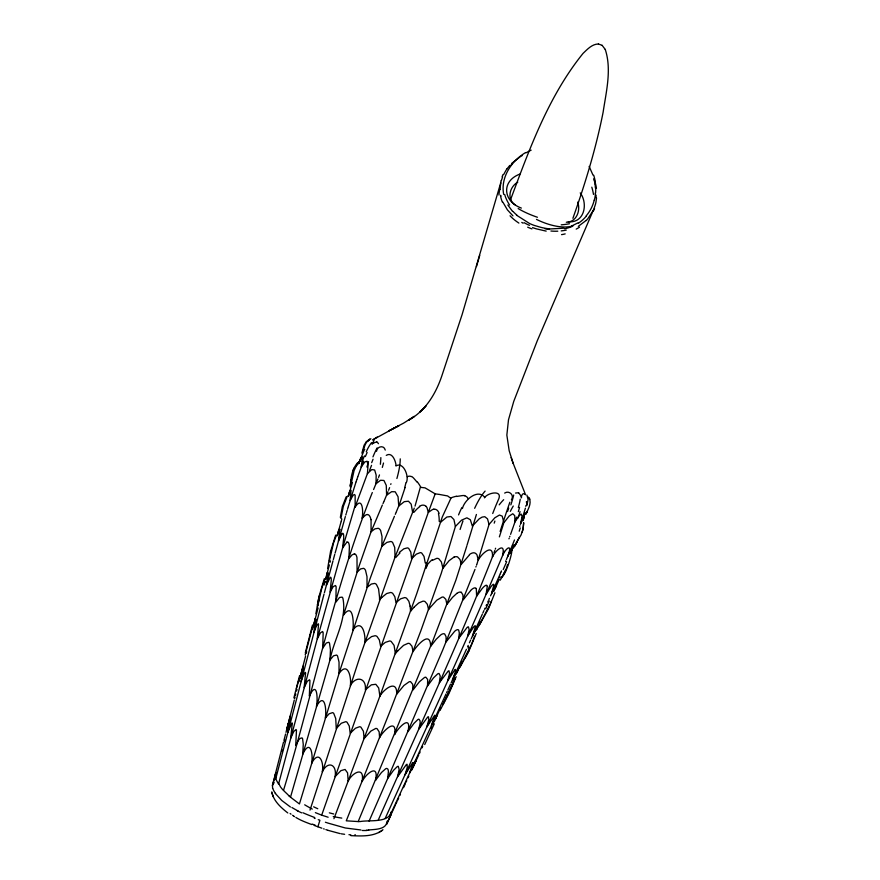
<?xml version="1.0" encoding="UTF-8"?>
<svg xmlns="http://www.w3.org/2000/svg" width="880" height="880" viewBox="0 0 880 880"><rect width="100%" height="100%" fill="white"/><g stroke="black" fill="none" stroke-linecap="round" stroke-linejoin="round"><path stroke-width="1.32" d="M349.756 491.194L349.448 493.119M525.822 514.459L527.186 511.379L526.295 513.315C528.418 508.662 531.773 503.085 529.155 497.981L529.76 499.29L527.791 496.683M310.002 810.106L359.799 657.184L395.065 557.062L394.713 547.426L392.612 542.454A4.224 3.696 -89 0 0 390.819 541.486L386.936 542.355L381.854 546.337L370.04 578.787L339.999 670.362L299.431 803.957L290.499 797.192A92.939 10.571 29 0 1 289.091 795.927M521.422 497.838C521.07 496.353 522.698 492.206 524.557 494.142M521.455 497.398L521.466 497.288A22.363 5.247 82.4 0 0 518.859 493.317M343.508 539.572L342.595 547.976L317.284 638.836L278.894 782.793C279.543 788.018 285.494 791.934 289.036 795.894M350.46 486.277C350.713 478.115 351.901 469.447 357.39 462.99M595.232 193.952L595.309 192.984M502.293 576.51C507.727 572.869 517.649 534.061 507.232 557.557M350.383 487.08L351.01 479.721L350.361 486.343M596.541 197.923L595.969 201.993A156.915 76.043 14.3 0 1 595.419 204.413L594.121 208.34M523.05 529.078L523.688 522.852L523.05 529.078L521.092 534.908L514.338 546.117M315.48 618.167L315.139 620.554M493.757 585.629L491.557 593.285M358.105 821.546A92.939 9.735 10.3 0 0 360.25 821.546C368.995 819.83 388.949 823.251 391.149 811.932M290.312 716.914L290.4 715.935L288.585 722.172M572.902 218.273C585.211 183.623 595.98 148.335 603.119 112.233C606.166 91.795 611.864 69.52 605.253 49.445M327.635 568.557L330.561 551.397M391.358 813.78L395.274 805.31M340.34 517.418L342.298 506.759L346.148 496.87M511.841 549.637L510.576 553.168M525.932 505.494L525.789 506.341M290.235 717.387L289.344 722.26M315.887 613.69L319.143 596.068L324.313 578.666M327.151 574.343L327.426 572.44L325.6 579.018M275.979 773.179L272.459 785.345L272.613 788.337M302.698 669.075L303.105 666.16L299.86 678.348L303.149 667.81L300.96 681.659L303.6 674.641L305.294 672.419A10.67 1.463 -78.4 0 1 305.558 673.134M338.668 531.201L338.91 529.408L337.634 533.896M340.923 518.452L343.321 506.429L347.259 496.287M500.83 182.886L500.28 186.923A142.252 67.43 3.9 0 0 500.159 189.387M351.538 482.196L354.068 470.635L356.356 465.729M317.383 604.956L319.143 596.068M329.406 560.758L333.52 543.026L336.413 535.249M361.218 467.203L362.626 456.896L359.623 461.494M317.702 605.814L321.816 588.104L324.764 579.381M305.305 652.828L312.51 624.976M317.526 606.606L319.319 598.158M525.085 512.545L523.193 519.75M360.657 458.887L360.723 458.018L358.688 463.419M406.296 482.614C409.508 476.663 403.37 461.164 395.923 465.982M305.217 654.885L312.576 626.626M525.415 508.167L520.432 524.37M520.256 527.945L519.222 531.223M293.865 697.928L299.629 675.499M312.477 629.486L312.928 627.748M361.867 453.178L364.122 445.17L366.19 442.024L368.885 440.22L366.19 442.024M313.159 626.736L315.403 618.277M288.288 723.327L286.88 728.959L290.114 718.289L287.705 732.589L292.017 722.865A9.24 1.265 -78.3 0 1 292.27 723.547L290.697 738.188L293.832 731.401L296.021 729.52A9.174 1.969 -79.5 0 1 296.461 730.378L295.735 745.536C297.451 743.171 298.496 737.748 302.005 737.869A7.227 2.299 -82.2 0 1 302.621 738.859L303.259 744.293L302.72 754.127C310.574 737.946 313.368 754.963 311.564 763.345C319.088 749.1 324.181 762.487 322.278 771.716C328.24 760.089 337.249 764.72 335.082 776.666L340.912 770.649L345.081 769.461L347.567 772.871L348.183 781.044L333.938 818.719M282.15 751.608L282.502 750.233M284.68 741.653L285.065 740.168M337.271 535.326L337.524 534.347M272.437 785.455L283.536 741.994M283.932 740.443L285.582 734.03M286 732.369L294.294 700.007M294.679 698.511L295.064 697.026M295.449 695.53L295.834 694.034M360.338 460.218L360.008 461.472M296.604 691.02L297 689.491M299.013 681.637L299.431 680.009M299.86 678.348L305.613 656.04M306.361 653.147L306.724 651.706M278.553 784.102L275.704 778.932L324.027 594.099M330.55 551.463L335.654 535.15M313.368 626.054L318.087 607.926M594.198 200.167L593.989 200.992A168.806 84.249 28.3 0 1 593.263 203.445A147.323 73.48 28.5 0 1 590.843 209.033A158.081 78.804 28.9 0 1 587.389 214.379L586.278 215.754M325.545 579.447L325.963 577.863M405.13 487.432L399.872 503.184M526.878 505.56L528.099 499.532L526.911 495.088M522.214 532.081L522.995 529.276M326.381 576.312L329.395 564.905M348.304 495.968L349.723 491.095M330.099 562.254L330.451 560.945M324.401 592.68L333.003 560.824M296.406 688.589L299.354 678.073M324.115 584.991L325.083 581.416M467.027 545.182L476.41 514.47M337.194 535.865L337.447 534.941M337.689 534.05L340.956 522.17M283.503 790.361C313.588 691.416 333.718 588.775 372.317 492.536M333.355 559.526L334.763 554.367M466.774 546.15L455.873 580.184L433.026 640.332L358.182 821.568L346.269 820.82L390.885 709.005L420.772 630.993L441.265 573.342L455.4 526.471L461.516 520.19L466.873 517.825L470.327 519.728L472.34 526.086L479.193 518.848L482.13 517.099L484.803 516.703L487.498 518.848L489.06 524.425L477.037 563.772M335.126 553.08L345.356 516.571M519.563 507.386L518.65 510.543M341.11 521.609L341.847 518.936M324.687 582.736L325.05 581.438M313.203 626.879L315.876 619.168A12.287 0.726 -77.7 0 1 315.92 619.839L313.852 632.467L316.503 625.757L318.23 623.733A12.298 1.716 -78.4 0 1 318.527 624.47L317.284 638.836L320.43 632.885L322.476 631.532A12.012 2.629 -79.5 0 1 323.158 632.731L322.707 648.197L326.326 642.983L328.801 642.268A9.504 3.047 -82 0 1 329.527 643.28L330.451 649.748L330 659.989L290.499 797.192M501.38 180.576L502.623 176.88M500.676 183.018L462.11 314.578L441.87 375.771C435.831 393.745 425.491 410.982 408.408 420.332L414.304 416.372L403.568 423.148L388.872 430.837L398.926 425.722L393.404 428.549M345.796 515.064L346.236 513.524M346.544 512.468L347.193 510.279M348.469 495.671L352.429 482.493M476.454 266.607L479.743 255.398M347.523 509.124L348.062 507.331M511.379 499.851C514.635 495.319 509.245 490.028 504.658 493.075M348.249 506.704L355.96 482.152M325.721 579.106L328.119 572.77A14.421 0.902 -77.6 0 1 328.196 573.749L326.359 585.387L330.176 577.39A15.092 2.167 -78.4 0 1 331.265 580.283L330.11 592.031L333.278 586.586L335.39 585.541A13.673 3.08 -79.5 0 1 336.127 586.817L335.885 602.14L339.559 597.465L342.122 597.124A10.659 3.531 -81.8 0 1 342.881 598.224C347.281 619.542 333.718 639.474 330 659.989L333.531 655.82L336.578 655.05A5.819 2.871 -87.8 0 1 337.535 655.985L339.042 662.134L339.02 673.519C348.095 660.528 351.615 678.084 350.339 685.52C356.059 675.455 366.575 677.732 365.376 689.832L371.36 684.838L375.804 684.288L378.697 687.995L379.885 696.157L348.183 781.044C352.594 772.365 364.947 765.831 362.076 781.539C366.124 773.487 379.203 762.905 375.529 780.351L381.502 772.475L385.671 768.757A7.227 2.673 -57.9 0 1 386.892 768.438L387.981 769.208L388.432 771.375L387.618 778.624L369.083 821.172M494.923 592.724L488.532 608.718L479.325 625.185M272.536 785.015L274.164 782.584M518.551 510.873L518.309 511.665M508.178 555.038C512.534 543.675 506.297 547.481 502.887 554.851C465.674 643.544 424.809 730.708 385.22 818.367M499.378 536.877L502.997 525.459M503.558 523.71L503.261 524.612M309.76 635.547L309.947 634.986M363.418 449.801C364.793 445.676 366.168 440.165 370.887 438.779M337.909 533.83L338.327 532.587M415.503 760.826L414.051 764.599M506.539 567.809L507.595 564.586M516.571 517.143L514.151 524.282M489.06 524.425L494.824 517.803L499.444 515.042L502.238 516.142L503.866 522.731L504.24 521.576M456.335 673.948L458.183 669.548L452.463 679.888L455.312 671.924L455.444 669.427A12.287 1.397 -62.7 0 0 454.806 669.867L447.755 680.68L449.526 673.651L449.009 670.824A12.298 2.387 -61.9 0 0 448.151 671.154L439.329 682.781L440.231 676.027L439.109 673.53A12.012 3.256 -60.7 0 0 437.613 673.937L433.521 677.853L427.548 685.949L427.658 679.481L425.843 677.215A9.504 3.531 -58.2 0 0 424.512 677.479L419.408 681.78L413.072 689.898L412.698 684.332L410.586 681.692A5.819 3.135 -52 0 0 409.156 681.78L403.92 685.498L396.649 694.276C397.518 678.513 383.724 689.238 379.885 696.157L416.713 593.725L442.211 517.187L450.879 498.333L447.634 495.946L439.461 494.45M523.149 520.608L524.183 516.879L520.773 523.424L522.016 516.34L521.114 514.03L518.771 516.153L514.932 522.005L514.745 515.669L512.787 513.755L509.179 516.032L503.866 522.731M356.103 481.756L356.829 479.611M508.728 508.079L507.54 511.566M390.984 483.714L390.742 484.429M436.502 715.814L434.984 719.686M348.513 495.858L348.964 494.549M356.961 479.226L357.742 476.949M319.902 820.281L317.889 826.771M357.874 476.575L358.622 474.441M510.455 199.969C529.474 148.984 548.471 96.173 583.055 53.394C587.257 49.423 592.009 44.088 598.323 44M328.152 817.234L321.684 815.155L428.109 512.952L435.182 493.856L439.186 494.406M513.865 525.096L513.612 525.844M495.616 548.24L495.308 549.109M358.853 473.77L363.484 461.186M513.359 526.537L510.598 534.336M476.553 565.114L476.795 564.454M494.846 550.407L493.999 552.761M475.871 567.017L476.091 566.401M509.894 536.25L509.685 536.844M519.97 525.679L519.673 526.482M358.82 463.221L363.847 451.044M349.107 494.153L351.098 490.281L350.097 500.511L353.144 495.275L354.321 494.505L355.135 495.121L355.168 505.417L342.595 547.976L346.786 542.245M389.598 487.63L388.597 490.259M475.002 569.382L442.706 650.045L387.618 778.624L393.393 770.473L397.199 766.656A9.174 2.453 -60.7 0 1 398.233 766.326L399.135 769.318L397.661 776.699L406.318 764.61A9.24 1.76 -62 0 1 407.088 764.302L407.253 767.382L405.064 774.84L412.544 762.839A9.13 1.001 -62.8 0 1 413.039 762.553L409.563 773.135L415.877 761.123L411.62 770.286M368.335 830.016C374.726 829.268 386.496 829.873 387.046 821.238M509.179 538.219L508.959 538.824M415.041 506.099L420.321 487.333L425.04 487.85L435.182 493.856M493.284 554.708C458.194 644.49 416.999 731.764 378.29 820.017M476.256 633.501L469.271 650.221L460.163 666.908M472.01 643.137L474.562 636.273M379.5 474.903L378.554 477.4M490.567 603.108L491.293 601.183M275.308 774.257L275.704 778.932M414.282 508.112L395.065 557.062M492.723 513.513C494.626 508.475 496.705 503.503 498.894 498.575C502.161 489.533 487.058 492.987 484.462 497.86M367.851 472.461L354.904 507.474C362.747 494.835 363.528 512.908 361.988 518.287L365.607 515.119A21.659 8.679 -82.6 0 1 366.872 514.613L367.323 514.58M399.663 503.712L396.165 512.237M371.69 462.649L373.054 459.228M456.192 676.687L448.8 693.847L440.044 710.358M504.196 551.276L502.546 555.412C506.033 541.112 495.22 550.627 492.437 556.996C493.603 542.267 480.964 554.312 478.302 560.175L477.015 555.005A21.626 9.713 -57.7 0 0 476.531 554.279L475.794 553.553A13.475 6.204 -61.3 0 0 469.436 554.543M377.938 478.929L373.593 489.522M387.992 491.788L384.153 500.962M514.492 539.946L512.347 545.248M454.234 680.141L451.836 686.081L454.971 678.271L442.816 704.605M506.627 561.792L503.217 569.547M513.964 544.841L510.565 553.069M512.171 545.677L508.31 555.005M358.853 463.309L359.447 461.912M365.343 456.577L367.125 452.496M495.033 588.841L496.012 585.981L491.425 593.945M508.068 555.566L507.826 556.149L508.09 555.654M395.89 512.897L395.285 514.338M519.211 537.339L514.811 546.073M373.362 442.112L374.099 439.78M506.385 559.548L506.946 558.228M373.318 442.211L372.735 443.102M505.582 561.429L505.846 560.813M413.215 766.568L413.655 765.534M383.9 501.567L383.009 503.58M501.501 570.9L501.094 571.846M394.438 516.285L381.854 546.337L382.019 536.492L380.666 530.64A7.304 4.609 -82.7 0 0 378.213 528.297L374.935 528.858L371.074 531.762L359.117 566.027L343.53 615.043C353.529 601.403 353.815 624.085 352.88 629.926C362.373 617.661 365.915 635.25 364.705 642.675A49.841 45.771 40.7 0 1 367.598 639.617L371.558 636.614L375.1 635.723A3.762 3.476 47.3 0 1 377.014 636.449L379.335 639.925L380.611 646.349L385.275 642.4L389.598 640.981A3.718 3.465 -0.7 0 1 391.105 641.377L394.064 645.348L395.395 653.73A63.866 50.38 -39.5 0 1 397.76 650.848M593.813 209.099L537.284 340.758L513.766 401.335L508.497 419.771L506.847 435.094L509.179 450.736L513.073 463.133L511.148 457.545M434.247 723.921L424.721 744.535M500.06 574.222L499.422 575.674M500.269 573.738L500.885 572.319M352.913 470.734L354.079 468.061M499.213 576.169L491.535 593.571M412.192 768.9L412.72 767.679M499.862 577.918L500.269 576.983M476.498 629.948L477.818 626.593L472.494 635.965L475.464 626.329A15.279 1.782 -62.6 0 0 473.352 627.429M499.235 579.359L498.575 580.844M498.355 581.35L494.912 589.094M490.534 595.826L491.106 594.539M488.851 599.61L489.412 598.356M487.751 602.074L488.301 600.853M486.112 605.737L486.662 604.516M484.495 609.356L485.034 608.146M482.317 614.207L471.24 638.737M482.867 612.986L483.956 610.566M382.349 505.054L371.074 531.762L371.074 519.519M485.738 608.817L489.313 600.908M470.624 640.09L469.403 642.774M503.591 574.31L506.044 568.898M466.433 649.308L451.121 682.836M467.61 646.712L468.204 645.414M480.403 621.324L476.894 629.046M450.461 684.277L447.887 689.898M490.215 604.076L478.478 626.549M446.622 692.637L447.249 691.273M446.006 694.001L389.719 816.189M468.127 648.208L468.71 646.932M461.736 662.112L457.391 671.55M440.726 707.597L435.446 719.004M431.112 728.343L431.805 726.847M422.037 747.857L422.675 746.493M386.727 823.977L391.193 814.374L386.529 824.384M406.098 782.1L406.769 780.659M408.133 777.733L408.826 776.237M413.281 766.678L418.825 754.765M419.474 753.368L420.123 751.971M395.835 804.111L396.968 801.68M397.54 800.459L398.695 797.995M399.861 795.487L400.455 794.211M403.513 787.644L405.438 783.508M435.226 719.609L437.437 714.538L431.42 725.725L434.731 715.187L426.822 726.979L428.813 719.73L428.472 716.782A10.67 2.046 -61.9 0 0 427.658 717.101L418.902 729.003C419.067 726.121 421.718 721.259 418.935 719.191A10.527 2.827 -60.7 0 0 417.824 719.587L413.864 723.481L407.968 731.643C411.928 713.35 398.134 727.672 394.636 734.613C397.276 716.936 383.108 730.851 379.599 737.616L379.137 731.797L377.058 728.662A3.179 2.497 -35.5 0 0 375.694 728.464L370.799 731.159L364.122 738.573L363.407 731.225L360.899 727.133A2.948 2.695 2.8 0 0 359.535 726.737L355.476 728.222L350.207 733.26L349.239 725.978L347.039 722.238A2.948 2.673 43.4 0 0 345.741 721.677L341.297 723.261L336.237 728.53L335.731 718.531L333.707 713.339A3.179 2.398 77.2 0 0 332.574 712.635L329.131 713.79L325.27 718.058C326.689 711.073 325.149 690.745 316.415 706.442C317.944 699.391 317.361 679.052 309.331 696.124L309.936 680.735A10.527 2.266 -79.6 0 0 309.474 679.789L307.274 681.307L304.139 687.676L305.558 673.134M471.603 644.237L459.371 668.008M451.363 687.28L443.3 703.659M434.269 721.644L434.764 720.577M433.136 724.02L433.719 722.788M376.508 451.286C376.948 446.336 384.076 444.708 385.253 450.087M593.175 210.518L587.917 218.559A139.832 68.629 38.4 0 1 586.311 220.517M462.429 508.508C464.387 499.917 477.928 488.455 484.748 497.365M503.613 174.625L505.648 170.918A155.661 76.164 23.6 0 1 507.023 168.773M364.298 450.153L364.738 449.306M465.201 657.888L469.271 650.221M501.908 577.203L505.56 570.812L500.214 580.195M361.394 466.719L364.826 461.923L367.125 461.241L368.049 465.212L367.411 473.594L371.778 469.579L374.649 469.986L376.167 475.079L376.013 483.725L380.611 480.26L383.944 480.469L386.265 485.386L386.617 495.22L391.622 491.689L395.186 491.788L398.057 496.749L398.75 506.066L404.272 501.677L408.441 501.204L411.191 504.163L412.643 512.446L413.314 511.665M434.214 718.487L434.643 717.761M412.951 763.917L413.809 762.476M513.37 548.064L517.143 541.97M358.974 461.791L356.257 465.916L359.271 461.351M489.742 588.566L486.101 594.33L487.245 586.487M507.067 168.795L509.762 165.44M425.502 568.029L427.394 565.598M473.341 627.44L467.643 636.273L469.139 629.541L468.413 626.857A14.311 2.827 -62 0 0 467.137 627.418L458.711 638.341L459.316 632.962L458.7 630.157A14.333 3.982 -60.7 0 0 454.707 631.235L446.127 641.839L446.061 636.691L444.675 633.985A11.077 4.235 -58.3 0 0 440.88 634.821L436.205 639.243L430.628 646.415C430.485 629.244 416.515 646.217 413.061 651.596L411.972 646.239L409.783 643.654A4.323 3.399 -39 0 0 408.045 643.346L403.568 645.337L397.782 650.859M372.053 443.938L372.669 443.179M341.99 533.995L338.415 541.145L339.911 529.133L338.91 530.937A30.767 2.046 -77.6 0 0 338.58 531.872M413.897 607.277L418.737 602.954L422.928 601.183A4.642 3.828 -41.2 0 1 424.996 601.546L427.306 604.241L428.593 609.631A65.021 38.907 -54.1 0 1 430.122 607.596L436.766 600.215L442.079 597.102A7.029 4.103 -53.1 0 1 443.608 597.157L445.841 599.346L446.897 604.45L452.452 597.432L456.852 593.362M276.045 773.113L276.76 772.508M470.569 590.667L463.254 599.764L462.858 594.836L461.373 592.383M511.588 163.493L520.399 156.596M381.711 597.531L386.661 593.549L390.588 592.482A3.861 3.663 50.4 0 1 392.733 593.384L394.823 596.728L396 602.635L400.62 598.818L404.624 597.586A3.839 3.663 -1.7 0 1 406.582 598.246L408.848 601.238L410.157 606.144M586.19 220.418L578.325 226.336M399.245 552.475L403.843 548.812L407.374 547.888A3.036 2.992 68.7 0 1 408.738 548.46L410.806 552.134L411.598 558.69L416.361 554.136L420.288 552.618A3.036 3.014 -13 0 1 421.718 553.058L424.017 556.402L425.271 563.035M350.889 835.648C361.636 836.11 374.11 836.891 382.976 829.708M367.51 440.891L368.885 440.22M469.414 554.939L461.351 564.267L459.976 559.482L457.567 556.919A7.304 4.818 -54.4 0 0 454.036 557.15M517.77 182.149C509.696 186.703 506.473 198.902 514.954 204.809M432.663 560.241L436.777 558.36A4.224 3.773 -46.4 0 1 438.812 558.778L441.375 561.957L442.915 568.326L449.13 560.659L454.036 557.051M369.688 439.164L368.489 439.967M393.745 428.362L373.197 439.626M373.615 439.351L377.234 437.03M386.265 455.356C392.227 451.55 395.648 460.999 396.044 465.421M380.941 831.215L382.107 830.478M378.796 832.59L379.951 831.853M525.624 152.548C511.445 160.908 500.39 177.43 503.679 194.381M577.918 222.871L571.615 226.028M372.691 440.022L373.846 439.571M515.537 493.053L518.815 492.712M521.246 156.101L522.115 155.617M419.419 506.231L421.454 505.373A4.719 4.631 1.7 0 1 426.25 506.418M519.838 174.097C501.039 181.159 502.997 201.443 521.356 208.087M456.588 496.474L461.351 495.737A15.631 14.014 83.1 0 1 464.816 495.583M563.926 228.173L550.77 228.921A32.263 13.552 19.3 0 1 546.139 228.426A33.924 14.08 19.1 0 1 541.057 227.392L534.281 225.423A23.155 9.526 19.1 0 1 529.606 223.531L516.483 215.16M566.313 222.244C576.642 222.156 580.767 210.529 577.72 202.092M433.785 509.256L433.532 509.289A6.127 5.973 25.9 0 0 432.465 509.575L428.318 512.391L426.976 507.584A6.127 5.951 0.5 0 0 426.327 506.704L426.162 506.517M568.282 221.782C584.617 223.311 588.203 203.456 580.239 192.885M354.398 553.861L352 554.917L348.898 558.591L349.404 546.601A16.511 3.927 -79.5 0 0 346.808 542.113M360.965 829.983L345.301 827.981L327.437 822.932M598.422 44L602.063 45.298M348.953 834.702L350.207 834.768A206.151 26.191 19.6 0 0 350.834 834.801M344.619 834.295L341.165 833.8M546.183 231.121L536.613 228.921A27.071 9.317 18.4 0 1 532.576 227.612M340.032 833.591L327.998 830.324M376.849 441.595L378.466 443.696M464.794 495.946L465.014 496.001A3.85 3.289 56 0 1 468.05 498.619M327.701 830.225L325.875 829.609M326.623 822.657L325.402 822.239M323.598 828.817L324.258 829.048M321.882 828.201L314.149 825.418M319.429 820.116L318.241 819.687M321.684 815.155L315.37 812.636M315.073 818.521L314.27 818.224M312.246 824.087L315.238 825.22M523.094 223.201L521.763 222.409M290.422 807.004L281.743 800.459L275.231 793.364M294.536 816.629L293.722 816.09M293.326 815.826L292.556 815.298M291.038 814.198L290.114 813.483M287.793 812.955C280.896 807.521 273.394 800.943 271.81 791.846M512.952 215.875L507.408 209.869L502.854 202.092M602.129 45.353L605.231 49.401M512.545 211.387L507.826 205.018M417.252 482.306L414.183 478.753A15.631 13.651 -46.1 0 0 411.697 476.476M476.289 588.731L476.619 596.244L481.899 588.896A22.143 4.576 -62.4 0 1 482.779 587.862A17.963 3.674 -62 0 1 487.322 586.366M589.127 166.397L593.01 175.12M526.383 501.886L527.351 504.361M526.471 502.007L527.34 504.196M593.56 178.827L594.627 181.72M512.952 462.77L525.569 494.813M439.142 513.337L438.152 511.379A4.719 4.642 21.3 0 0 433.774 509.124M272.008 793.056L273.218 796.763M500.742 195.261L500.918 196.108M595.111 184.217L595.386 188.034M455.4 526.471L453.915 519.552L450.945 516.516L446.875 517.022L440.363 522.434L440.352 521.4M400.235 458.854A47.432 11.781 -66.9 0 1 396.891 478.522M383.526 463.012A38.929 1.408 -73.4 0 1 382.316 467.412M380.853 457.6A71.313 17.006 -68.6 0 1 380.358 464.288M368.522 461.615A75.097 8.855 -67.8 0 1 366.938 467.038M372.955 456.885A27.038 4.389 -71.9 0 1 377.113 447.909M369.633 470.25A38.181 0.847 -68.8 0 1 371.536 465.355M494.219 523.138A38.555 1.034 -72.4 0 1 494.89 521.048M499.202 504.845A71.313 20.812 -71.8 0 1 503.668 499.708M510.323 511.357A75.097 12.969 -72.6 0 1 513.249 506.033M513.7 495.011A27.038 2.904 -68.5 0 1 510.851 504.867M500.137 531.454A38.181 1.265 -71.6 0 1 509.872 502.205M474.65 508.321A47.432 14.311 -73.6 0 1 485.1 491.095M460.097 529.463A72.248 18.381 -73.2 0 1 462.99 520.949M458.557 514.899A55.319 26.378 -76.5 0 1 461.868 507.551M450.758 497.959A41.008 36.784 -83.3 0 1 456.555 496.21M438.438 513.546A27.61 25.762 -76.5 0 1 439.186 521.378M417.483 482.097A41.008 35.75 -58.4 0 1 420.695 487.08M414.051 512.248A27.61 26.268 -62.8 0 1 419.727 506.682M407.308 476.74A3.85 3.223 -20.4 0 1 411.323 476.619M405.878 482.9A57.079 19.899 -66.3 0 1 404.712 487.663M367.334 514.492A13.607 5.423 -81.6 0 1 370.975 519.673M354.409 553.806A12.243 4.356 -81.1 0 1 356.983 557.634L357.115 572.11L360.613 568.92L363.572 568.337A7.227 3.894 -86.9 0 1 365.508 570.306L367.004 576.653L367.037 587.466L371.283 584.067L374.638 583.418A4.642 3.674 82 0 1 376.398 584.43L378.565 588.874L379.5 596.893A61.985 49.06 83.4 0 1 379.577 599.896M312.29 809.083A28.864 4.323 26.9 0 1 304.678 804.804M317.768 808.709A45.21 14.685 22.9 0 1 313.632 806.806M379.5 599.874A56.705 53.196 32.7 0 1 381.678 597.498M395.758 557.568A62.887 58.916 -12.6 0 1 399.916 553.069M372.152 443.883A22.363 4.169 -43.1 0 1 376.343 442.112M366.3 451.715A22 9.185 -71.5 0 1 371.569 442.618M362.296 461.263A39.127 8.008 -68 0 1 364.419 455.917M342.023 533.764A18.381 2.816 -77.9 0 1 343.64 539.231M410.058 606.155A50.732 47.63 18.4 0 1 410.531 611.094M410.718 611.149A55.682 45.595 -41.9 0 1 413.974 607.343M470.613 590.447A16.489 4.829 -61.3 0 1 476.333 588.654M520.058 511.577A39.127 6.424 -72.7 0 1 518.045 517.946M520.234 499.147A22 5.951 -71.7 0 1 518.309 507.551M426.239 563.013A67.617 64.328 50.1 0 1 426.404 568.073M426.943 565.268A31.449 28.391 -49.7 0 1 432.223 559.68M489.885 588.181A18.854 2.321 -63.1 0 1 493.845 585.475M494.285 590.612A35.255 1.265 -63.4 0 1 494.087 591.052M341.792 818.103A28.864 4.125 12.2 0 1 333.256 816.563M333.729 813.978A45.21 14.531 15.6 0 1 329.329 812.823M456.852 593.395A12.144 4.884 -58.4 0 1 461.395 592.35M549.549 229.482A36.872 13.321 18.7 0 1 544.885 228.734M557.799 231.187A44.352 21.439 23.9 0 1 550.913 231.022M565.18 233.893A55.781 25.707 21.8 0 1 561.539 234.63M566.291 230.098A68.288 24.134 13.8 0 1 561.187 230.901M569.437 223.74A85.217 37.851 22.8 0 1 561.209 224.829M579.513 227.139A102.762 49.423 26.7 0 1 576.213 229.119M594.55 208.648A151.239 69.465 39.1 0 1 593.505 210.771M596.057 195.118A151.624 69.608 29.8 0 1 596.002 197.692M591.8 187.176A137.159 64.911 25.1 0 1 593.483 194.425M594.957 181.786A117.106 55.924 22.6 0 1 596.453 188.32M510.521 165.616A149.314 64.592 4.9 0 1 512.413 163.702M502.117 176.825A154.902 69.927 2.8 0 1 502.997 174.559M500.599 182.798A155.221 71.995 21.4 0 1 501.248 180.521M498.949 195.063A131.417 62.062 7.2 0 1 499.818 189.332M502.337 202.07A106.667 50.259 10.4 0 1 500.588 196.086M518.881 223.091A41.613 17.006 18.3 0 1 510.059 215.787M529.485 225.368A29.337 13.255 18.2 0 1 524.106 222.684M531.927 228.877A26.862 12.661 17.3 0 1 527.681 227.172M516.89 215.105A50.193 22.176 17.5 0 1 512.919 211.376M509.597 205.029A97.152 46.057 13.8 0 1 504.702 194.502M526.086 152.801A96.019 49.17 14.2 0 1 531.157 150.161M593.714 175.252A114.763 59.268 23.4 0 1 595.056 180.532M594.539 180.411A102.784 52.305 24.8 0 1 595.177 184.228M595.738 188.144A164.021 82.797 25.9 0 1 595.584 193.083M595.43 194.029A138.908 69.608 27.2 0 1 594.308 200.211M586.476 215.864A122.474 60.995 28.5 0 1 578.38 223.212M572.209 226.457A75.603 36.058 23.8 0 1 564.608 228.767M537.449 217.261A39.886 13.596 17.8 0 1 518.166 208.56M573.276 225.731A39.732 18.348 26.8 0 1 536.492 219.406M275.583 793.485A327.756 41.591 20 0 1 272.778 788.392M298.023 810.942A40.029 4.444 22.4 0 1 291.907 807.488M301.642 812.867A26.873 3.652 20.8 0 1 297.154 810.667M314.732 817.531A40.029 6.061 20.2 0 1 302.907 812.757M295.878 817.443A28.215 3.586 19.6 0 0 300.388 819.907A16.951 2.156 19.6 0 0 304.843 821.876L306.405 822.503A32.527 4.136 19.6 0 0 311.762 824.538M368.742 830.17A253.517 31.328 18.6 0 1 366.344 830.247M366.993 830.489A197.098 24.123 18.5 0 1 362.252 830.478M355.421 834.856A206.151 26.191 19.6 0 1 354.816 834.867M350.889 479.743L350.515 485.661L350.889 479.743M358.622 463.749L358.644 463.815M425.865 405.999L419.672 412.115L425.854 406.032"/></g></svg>
